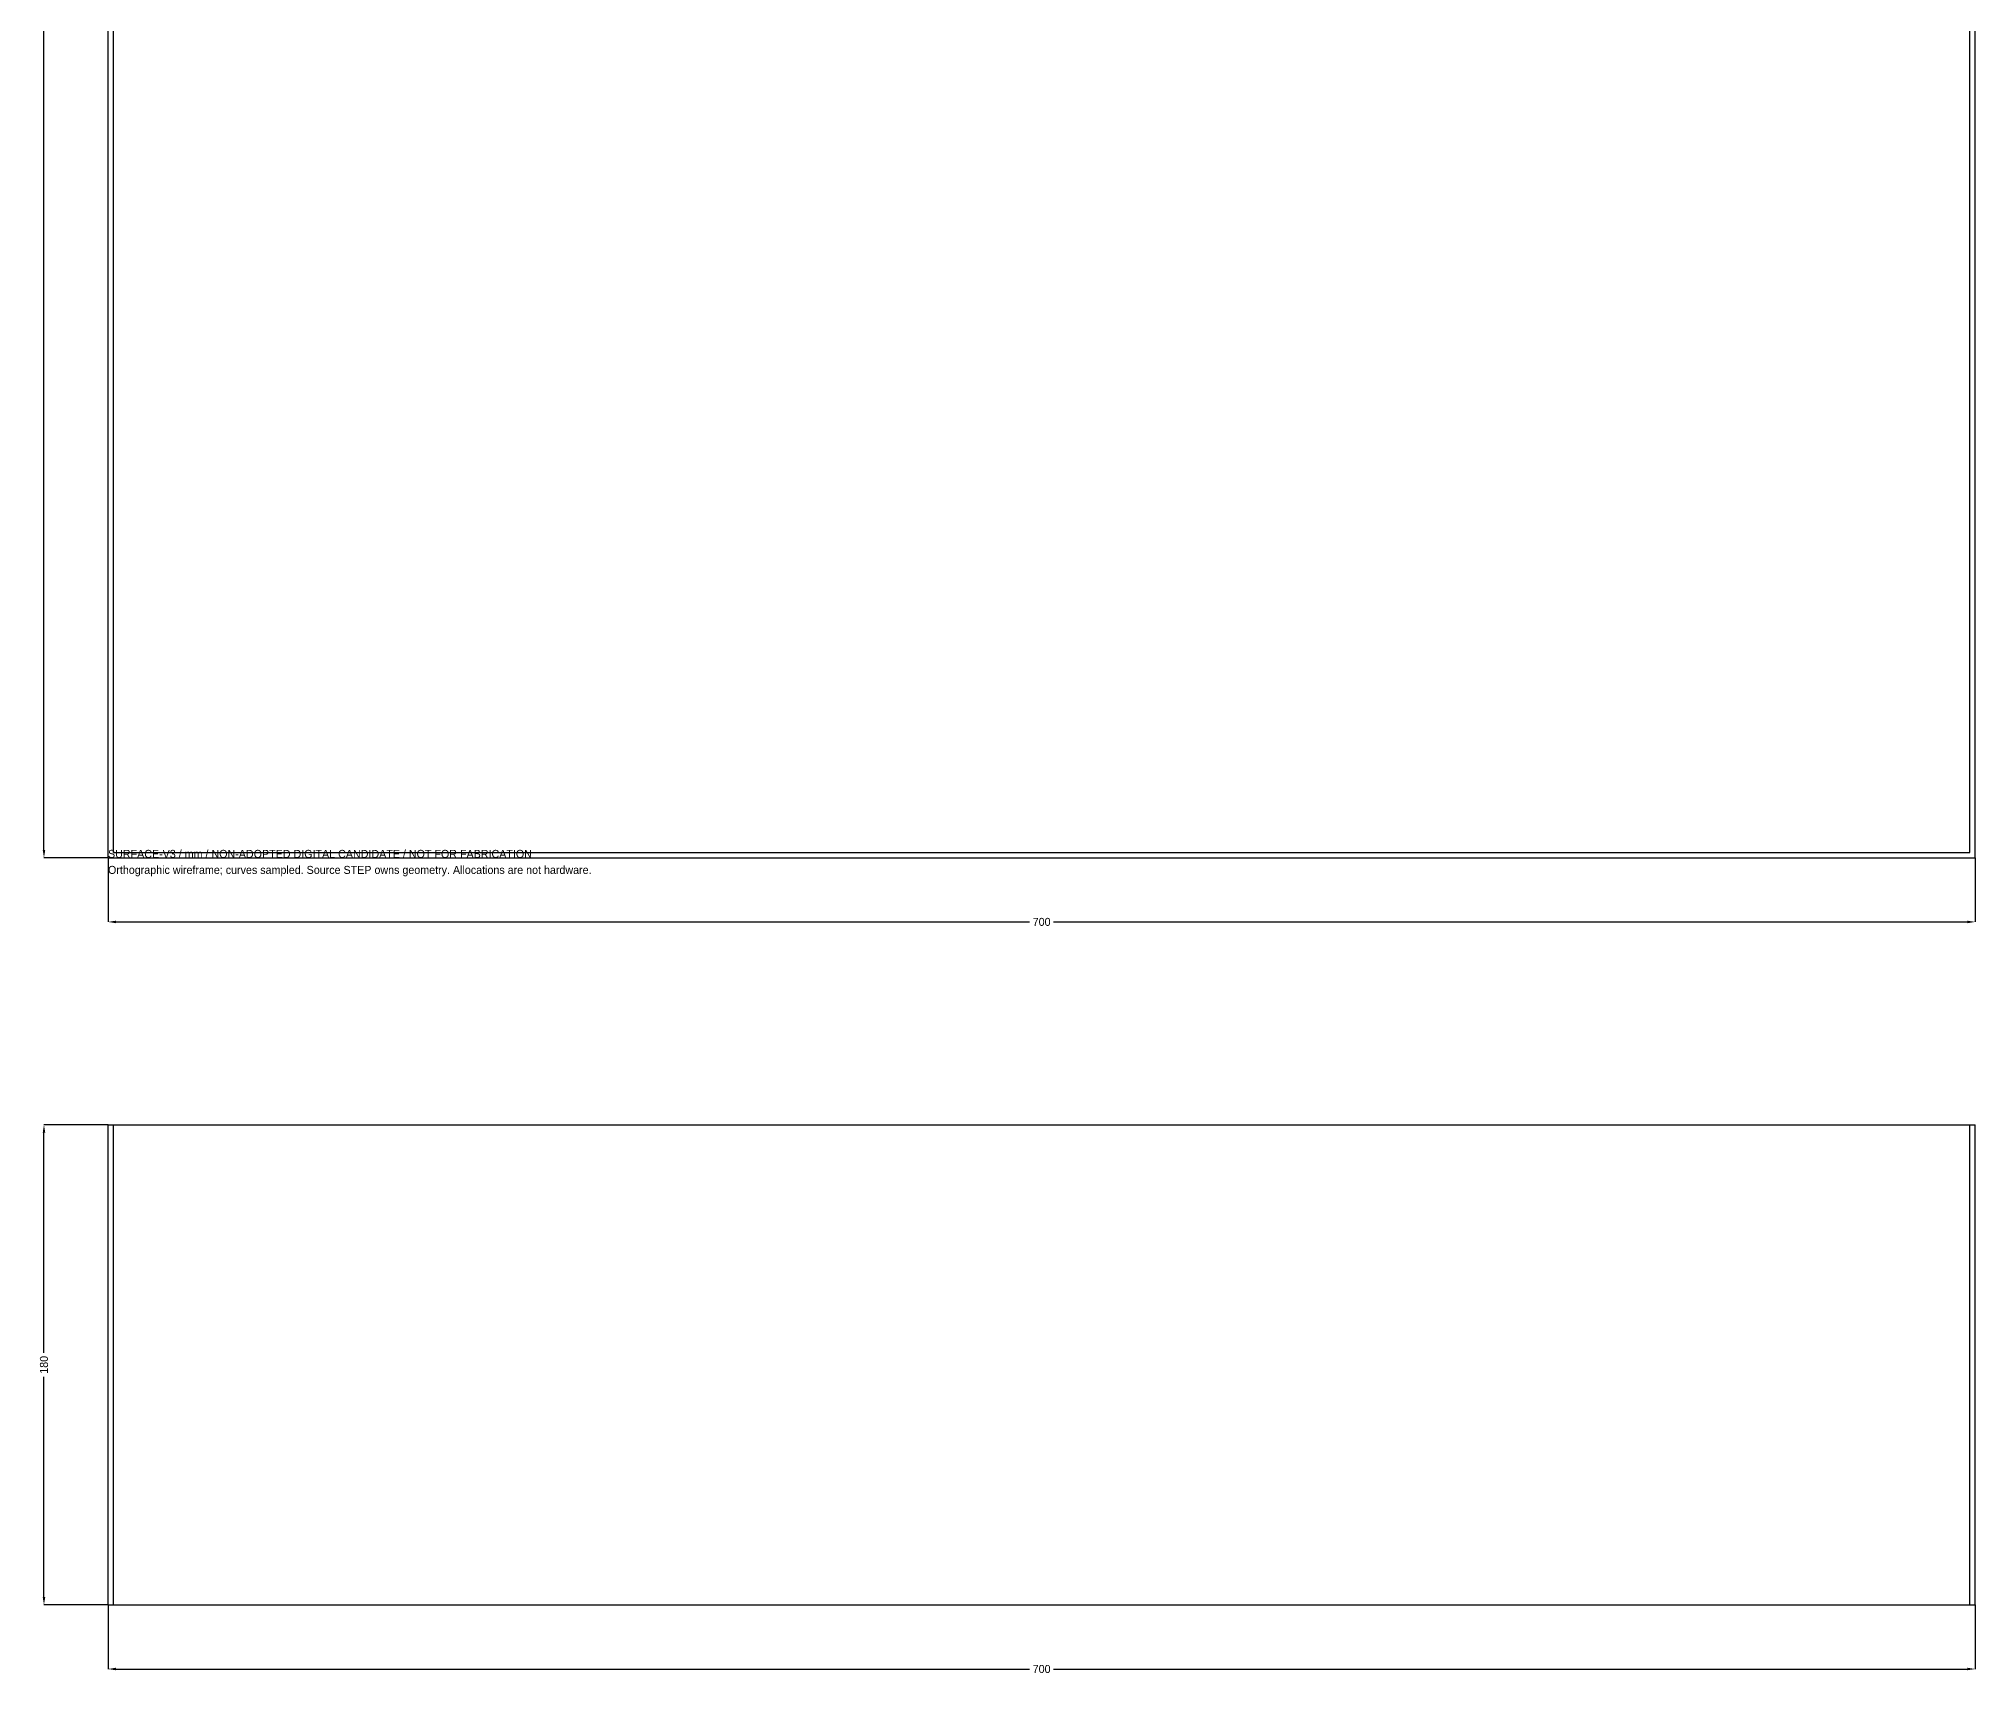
# Model space of a CAD drawing. Header units: millimetres. Extents: x -26 to 1720, y -306 to 920.
# Drawn here: x -26 to 700, y -306 to 307 of the extents above; entities that cross this region are included whole.
import ezdxf

# ---------------------------------------------------------------- set-up
doc = ezdxf.new("R2010")
doc.units = ezdxf.units.MM
for name, color, linetype in [('DIMENSIONS', 7, 'Continuous'), ('NOTES', 7, 'Continuous'), ('XY', 7, 'Continuous'), ('XZ', 7, 'Continuous')]:
    doc.layers.add(name, color=color, linetype=linetype)
doc.dimstyles.get("Standard").update_dxf_attribs({"dimtxt": 2.5, "dimasz": 2.5, "dimexe": 1.25, "dimexo": 0.625, "dimtad": 1, "dimcen": 2.5, "dimazin": 3, "dimtfac": 1, "dimtmove": 0, "dimatfit": 3})

# ---------------------------------------------------------------- blocks, each defined once
blk = doc.blocks.new('_CLOSEDFILLED')
at = {"color": 0, "linetype": 'BYBLOCK'}
blk.add_solid([(-1, 0.16), (0, 0), (-1, -0.16)], dxfattribs=at)
blk = doc.blocks.new('*D1')
for p, q in [((0, 0), (0, -24)), ((700, 0), (700, -24)), ((3, -24), (345.5, -24)), ((354.5, -24), (697, -24))]:
    blk.add_line(p, q)
at = {"layer": 'Defpoints'}
for p in [(0, 0), (700, 0), (0, -24)]:
    blk.add_point(p, dxfattribs=at)
at = {"layer": 'DIMENSIONS', "xscale": 3, "yscale": 3, "rotation": 180}
blk.add_blockref('_CLOSEDFILLED', (0, -24), dxfattribs=at)
at = {"layer": 'DIMENSIONS', "xscale": 3, "yscale": 3}
blk.add_blockref('_CLOSEDFILLED', (700, -24), dxfattribs=at)
at = {"layer": 'DIMENSIONS', "insert": (350, -24), "char_height": 3, "attachment_point": 5}
blk.add_mtext('700', dxfattribs=at)
blk = doc.blocks.new('*D2')
for p, q in [((0, 920), (-24, 920)), ((-24, 464.5), (-24, 917)), ((-24, 3), (-24, 455.5)), ((0, 0), (-24, 0))]:
    blk.add_line(p, q)
at = {"layer": 'Defpoints'}
for p in [(0, 920), (-24, 0), (0, 0)]:
    blk.add_point(p, dxfattribs=at)
at = {"layer": 'DIMENSIONS', "xscale": 3, "yscale": 3}
for p, rotation in [((-24, 920), 90), ((-24, 0), 270)]:
    blk.add_blockref('_CLOSEDFILLED', p, dxfattribs=dict(at, rotation=rotation))
at = {"layer": 'DIMENSIONS', "insert": (-24, 460), "char_height": 3, "attachment_point": 5, "rotation": 90}
blk.add_mtext('920', dxfattribs=at)
blk = doc.blocks.new('*D3')
for p, q in [((0, -280), (0, -304)), ((700, -280), (700, -304)), ((3, -304), (345.5, -304)), ((354.5, -304), (697, -304))]:
    blk.add_line(p, q)
at = {"layer": 'Defpoints'}
for p in [(0, -280), (700, -280), (0, -304)]:
    blk.add_point(p, dxfattribs=at)
at = {"layer": 'DIMENSIONS', "xscale": 3, "yscale": 3, "rotation": 180}
blk.add_blockref('_CLOSEDFILLED', (0, -304), dxfattribs=at)
at = {"layer": 'DIMENSIONS', "xscale": 3, "yscale": 3}
blk.add_blockref('_CLOSEDFILLED', (700, -304), dxfattribs=at)
at = {"layer": 'DIMENSIONS', "insert": (350, -304), "char_height": 3, "attachment_point": 5}
blk.add_mtext('700', dxfattribs=at)
blk = doc.blocks.new('*D4')
for p, q in [((0, -100), (-24, -100)), ((-24, -185.5), (-24, -103)), ((-24, -277), (-24, -194.5)), ((0, -280), (-24, -280))]:
    blk.add_line(p, q)
at = {"layer": 'Defpoints'}
for p in [(0, -100), (-24, -280), (0, -280)]:
    blk.add_point(p, dxfattribs=at)
at = {"layer": 'DIMENSIONS', "xscale": 3, "yscale": 3}
for p, rotation in [((-24, -100), 90), ((-24, -280), 270)]:
    blk.add_blockref('_CLOSEDFILLED', p, dxfattribs=dict(at, rotation=rotation))
at = {"layer": 'DIMENSIONS', "insert": (-24, -190), "char_height": 3, "attachment_point": 5, "rotation": 90}
blk.add_mtext('180', dxfattribs=at)

msp = doc.modelspace()

# ---------------------------------------------------------------- linework, layer by layer
at = {"layer": 'XY'}
for points in [[(0, 0), (0, 920)], [(0, 0), (0, 920)], [(2, 2), (2, 918)], [(2, 2), (2, 918)], [(698, 2), (698, 918)], [(698, 2), (698, 918)], [(700, 0), (700, 920)], [(700, 0), (700, 920)], [(0, 0), (700, 0)], [(0, 0), (700, 0)], [(2, 2), (698, 2)], [(2, 2), (698, 2)]]:
    msp.add_lwpolyline(points, dxfattribs=at)
at = {"layer": 'XZ'}
for points in [[(0, -280), (0, -100)], [(0, -280), (0, -100)], [(0, -100), (700, -100)], [(0, -100), (700, -100)], [(2, -100), (698, -100)], [(2, -100), (698, -100)], [(2, -280), (2, -100)], [(2, -280), (2, -100)], [(698, -280), (698, -100)], [(698, -280), (698, -100)], [(700, -280), (700, -100)], [(700, -280), (700, -100)], [(0, -280), (700, -280)], [(0, -280), (700, -280)], [(2, -280), (698, -280)], [(2, -280), (698, -280)]]:
    msp.add_lwpolyline(points, dxfattribs=at)

# ---------------------------------------------------------------- texts
at = {"layer": 'NOTES'}
for s, p in [('SURFACE-V3 / mm / NON-ADOPTED DIGITAL CANDIDATE / NOT FOR FABRICATION', (0, 0)), ('Orthographic wireframe; curves sampled. Source STEP owns geometry. Allocations are not hardware.', (0, -6))]:
    msp.add_text(s, height=3, dxfattribs=at).set_placement(p)

# ---------------------------------------------------------------- dimensions: what is measured, and where the dimension line sits
at = {"layer": 'DIMENSIONS'}
for base, p1, p2, picture, middle in [((-24, 0), (0, 0), (0, 920), '*D2', (-24, 460)), ((-24, -280), (0, -280), (0, -100), '*D4', (-24, -190))]:
    dim = msp.add_linear_dim(base=base, p1=p1, p2=p2, angle=90, dimstyle='Standard', override={"dimtxt": 3, "dimasz": 3, "dimdec": 3}, dxfattribs=at)
    dim.commit()
    dim.dimension.update_dxf_attribs({"geometry": picture, "text_midpoint": middle})
for base, p1, p2, picture, middle in [((0, -24), (0, 0), (700, 0), '*D1', (350, -24)), ((0, -304), (0, -280), (700, -280), '*D3', (350, -304))]:
    dim = msp.add_linear_dim(base=base, p1=p1, p2=p2, dimstyle='Standard', override={"dimtxt": 3, "dimasz": 3, "dimdec": 3}, dxfattribs=at)
    dim.commit()
    dim.dimension.update_dxf_attribs({"geometry": picture, "text_midpoint": middle})

doc.saveas('drawing.dxf')
